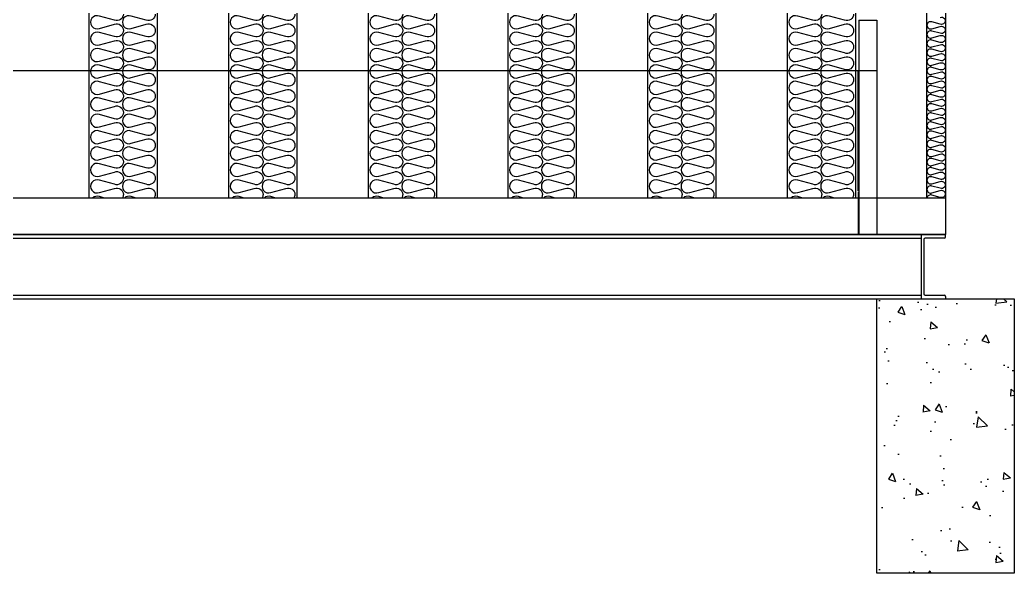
# Model space of a CAD drawing. Header units: millimetres. Extents: x 2557 to 34820, y 2099 to 24914.
# Drawn here: x 7637 to 9812, y 9324 to 10535 of the extents above; entities that cross this region are included whole.
import ezdxf

# ---------------------------------------------------------------- set-up
doc = ezdxf.new("R2010")
doc.units = ezdxf.units.MM
doc.linetypes.add('HIDDEN', pattern=[0.375, 0.25, -0.125])
for name, color, linetype in [('SMS', 220, 'Continuous'), ('냉각탑', 4, 'Continuous'), ('냉각탑_찬넬방진', 1, 'Continuous')]:
    doc.layers.add(name, color=color, linetype=linetype)

# ---------------------------------------------------------------- blocks, each defined once
blk = doc.blocks.new('SP전면')
at = {"color": 7}
for p, q in [((31549.2, -80510.4), (31549.2, -83988.4)), ((31699.2, -80510.4), (31699.2, -83988.4))]:
    blk.add_line(p, q, dxfattribs=at)
at = {"layer": 'SMS', "color": 5}
for points in [[(31625.1, -83585.9, -0.524856), (31605.6, -83599.3), (31572.7, -83590.4, 1.449198), (31572.7, -83617.3), (31605.6, -83608.3, -0.524856), (31625.1, -83621.8, -0.524856), (31605.6, -83635.2), (31572.7, -83626.3, 1.449198), (31572.7, -83653.2), (31605.6, -83644.3, -0.524856), (31625.1, -83657.7, -0.524856), (31605.6, -83671.1), (31572.7, -83662.2, 1.449198), (31572.7, -83689.1), (31605.6, -83680.2, -0.524856), (31625.1, -83693.6, -0.524856), (31605.6, -83707), (31572.7, -83698.1, 1.449198), (31572.7, -83725), (31605.6, -83716.1, -0.524856), (31625.1, -83729.5, -0.524856), (31605.6, -83742.9), (31572.7, -83734, 1.449198), (31572.7, -83760.9), (31605.6, -83752, -0.524856), (31625.1, -83765.4, -0.524856), (31605.6, -83778.8), (31572.7, -83769.9, 1.449198), (31572.7, -83796.8), (31605.6, -83787.9, -0.524856), (31625.1, -83801.3, -0.524856), (31605.6, -83814.8), (31572.7, -83805.9, 1.449198), (31572.7, -83832.7), (31605.6, -83823.8, -0.524856), (31625.1, -83837.2, -0.524856), (31605.6, -83850.7), (31572.7, -83841.8, 1.449198), (31572.7, -83868.6), (31605.6, -83859.7, -0.524856), (31625.1, -83873.1, -0.524856), (31605.6, -83886.6), (31572.7, -83877.7, 1.449198), (31572.7, -83904.5), (31605.6, -83895.6, -0.524856), (31625.1, -83909.1, -0.524856), (31605.6, -83922.5), (31572.7, -83913.6, 1.449198), (31572.7, -83940.4), (31605.6, -83931.5, -0.524856), (31625.1, -83945, -0.524856), (31605.6, -83958.4), (31572.7, -83949.5, 1.449198), (31572.7, -83976.4), (31605.6, -83967.4, -0.524856), (31625.1, -83980.9, -0.1385), (31622.9, -83988.4, -0.1385)], [(31694.7, -83585.9, -0.524856), (31675.2, -83599.3), (31642.3, -83590.4, 1.449198), (31642.3, -83617.3), (31675.2, -83608.3, -0.524856), (31694.7, -83621.8, -0.524856), (31675.2, -83635.2), (31642.3, -83626.3, 1.449198), (31642.3, -83653.2), (31675.2, -83644.3, -0.524856), (31694.7, -83657.7, -0.524856), (31675.2, -83671.1), (31642.3, -83662.2, 1.449198), (31642.3, -83689.1), (31675.2, -83680.2, -0.524856), (31694.7, -83693.6, -0.524856), (31675.2, -83707), (31642.3, -83698.1, 1.449198), (31642.3, -83725), (31675.2, -83716.1, -0.524856), (31694.7, -83729.5, -0.524856), (31675.2, -83742.9), (31642.3, -83734, 1.449198), (31642.3, -83760.9), (31675.2, -83752, -0.524856), (31694.7, -83765.4, -0.524856), (31675.2, -83778.8), (31642.3, -83769.9, 1.449198), (31642.3, -83796.8), (31675.2, -83787.9, -0.524856), (31694.7, -83801.3, -0.524856), (31675.2, -83814.8), (31642.3, -83805.9, 1.449198), (31642.3, -83832.7), (31675.2, -83823.8, -0.524856), (31694.7, -83837.2, -0.524856), (31675.2, -83850.7), (31642.3, -83841.8, 1.449198), (31642.3, -83868.6), (31675.2, -83859.7, -0.524856), (31694.7, -83873.1, -0.524856), (31675.2, -83886.6), (31642.3, -83877.7, 1.449198), (31642.3, -83904.5), (31675.2, -83895.6, -0.524856), (31694.7, -83909.1, -0.524856), (31675.2, -83922.5), (31642.3, -83913.6, 1.449198), (31642.3, -83940.4), (31675.2, -83931.5, -0.524856), (31694.7, -83945, -0.524856), (31675.2, -83958.4), (31642.3, -83949.5, 1.449198), (31642.3, -83976.4), (31675.2, -83967.4, -0.524856), (31694.7, -83980.9, -0.1385), (31692.6, -83988.4, -0.1385)], [(31583.8, -83988.4), (31572.7, -83985.4, 0.287554), (31557.7, -83988.4)], [(31653.4, -83988.4), (31642.3, -83985.4, 0.287554), (31627.4, -83988.4)]]:
    blk.add_lwpolyline(points, format="xyb", dxfattribs=at)
blk = doc.blocks.new('3')
at = {"color": 7}
for p, q in [((9620.1, 13665.1), (9620.1, 10145.1)), ((9662.1, 13665.1), (9662.1, 10065.1)), ((9662.1, 10145.1), (6062.1, 10145.1)), ((6062.1, 10065.1), (8817.1, 10065.1)), ((9662.1, 10065.1), (8817.1, 10065.1)), ((9662.1, 10065.1), (8817.1, 10065.1))]:
    blk.add_line(p, q, dxfattribs=at)
for p, q in [((9662.1, 13665.1), (9662.1, 10065.1)), ((9472.5, 10533.9), (9511.8, 10533.9)), ((9472.5, 10533.9), (9472.5, 10065.1)), ((9511.8, 10533.9), (9511.8, 10254.5)), ((9511.8, 10533.9), (9511.8, 10065.1)), ((6553.3, 10424.2), (9511.8, 10424.2)), ((9470.6, 10160.8), (9470.6, 10424.2)), ((9470.6, 10158.9), (9470.6, 10065.1)), ((6062.1, 10065.1), (8817.1, 10065.1)), ((9511.8, 10065.1), (6513, 10065.1)), ((9511.8, 10065.1), (6553.3, 10065.1)), ((8479.9, 10065.1), (7638, 10065.1)), ((9511.8, 10065.1), (8481.8, 10065.1)), ((9662.1, 10065.1), (8817.1, 10065.1)), ((8817.1, 10065.1), (9662.1, 10065.1)), ((9661.8, 10065.1), (9622.5, 10065.1)), ((9661.8, 10065.1), (9622.5, 10065.1))]:
    blk.add_line(p, q)
at = {"ltscale": 500, "elevation": 0}
blk.add_lwpolyline([(6062.1, 13665.1), (9661.8, 13665.1), (9661.8, 10065.1), (6062.1, 10065.1)], close=True, dxfattribs=at)
at = {"layer": 'SMS', "color": 5, "elevation": 0}
for points in [[(9650.3, 10540.4, -1.449198), (9650.3, 10525.5), (9632, 10530.4, 0.524856), (9621.2, 10523, 0.524856), (9632, 10515.5), (9650.3, 10520.5, -1.449198), (9650.3, 10505.5), (9632, 10510.5, 0.524856), (9621.2, 10503, 0.524856), (9632, 10495.6), (9650.3, 10500.5, -1.449198), (9650.3, 10485.6), (9632, 10490.5, 0.524856), (9621.2, 10483.1, 0.524856), (9632, 10475.6), (9650.3, 10480.6, -1.449198), (9650.3, 10465.6), (9632, 10470.6, 0.524856), (9621.2, 10463.1, 0.524856), (9632, 10455.7), (9650.3, 10460.6, -1.449198), (9650.3, 10445.7), (9632, 10450.6, 0.524856), (9621.2, 10443.2, 0.524856), (9632, 10435.7), (9650.3, 10440.7, -1.449198), (9650.3, 10425.7), (9632, 10430.7, 0.524856), (9621.2, 10423.2, 0.524856), (9632, 10415.8), (9650.3, 10420.7, -1.449198), (9650.3, 10405.8), (9632, 10410.7, 0.524856), (9621.2, 10403.3, 0.524856), (9632, 10395.8), (9650.3, 10400.8, -1.449198), (9650.3, 10385.8), (9632, 10390.8, 0.524856), (9621.2, 10383.3, 0.524856), (9632, 10375.9), (9650.3, 10380.8, -1.449198), (9650.3, 10365.9), (9632, 10370.8, 0.524856), (9621.2, 10363.4, 0.524856), (9632, 10355.9), (9650.3, 10360.9, -1.449198), (9650.3, 10345.9), (9632, 10350.9, 0.524856), (9621.2, 10343.4, 0.524856), (9632, 10336), (9650.3, 10340.9, -1.449198), (9650.3, 10326), (9632, 10330.9, 0.524856), (9621.2, 10323.5, 0.524856), (9632, 10316), (9650.3, 10321, -1.449198), (9650.3, 10306), (9632, 10311, 0.524856), (9621.2, 10303.5, 0.524856), (9632, 10296.1), (9650.3, 10301, -1.449198), (9650.3, 10286.1), (9632, 10291, 0.524856), (9621.2, 10283.6, 0.524856), (9632, 10276.1), (9650.3, 10281.1, -1.449198), (9650.3, 10266.1), (9632, 10271.1, 0.524856), (9621.2, 10263.6, 0.524856), (9632, 10256.2), (9650.3, 10261.1, -1.449198), (9650.3, 10246.2), (9632, 10251.1, 0.524856), (9621.2, 10243.7, 0.524856), (9632, 10236.2), (9650.3, 10241.2, -1.449198), (9650.3, 10226.2), (9632, 10231.2, 0.524856), (9621.2, 10223.7, 0.524856), (9632, 10216.3), (9650.3, 10221.2, -1.449198), (9650.3, 10206.3), (9632, 10211.2, 0.524856), (9621.2, 10203.8, 0.524856), (9632, 10196.3), (9650.3, 10201.3, -1.449198), (9650.3, 10186.3), (9632, 10191.3, 0.524856), (9621.2, 10183.8, 0.417249), (9629.3, 10175.8)], [(9660.9, 10191.8, -0.446849), (9650.3, 10186.3), (9632, 10191.3, 0.524856), (9621.2, 10183.8, 0.524856), (9632, 10176.4), (9650.3, 10181.3, -1.449198), (9650.3, 10166.4), (9632, 10171.3, 0.524856), (9621.2, 10163.9, 0.524856), (9632, 10156.4), (9650.3, 10161.4, -1.449198), (9650.3, 10146.4), (9632, 10151.4, 0.476486), (9621.3, 10145.1, 0.476486)]]:
    blk.add_lwpolyline(points, format="xyb", dxfattribs=at)
at = {"layer": '냉각탑', "ltscale": 30}
blk.add_line((6513, 10065.1), (9511.8, 10065.1), dxfattribs=at)
at = {"layer": '냉각탑', "color": 6, "linetype": 'HIDDEN'}
for p, q in [((8368.4, 10065.1), (7749.5, 10065.1)), ((8344.6, 10065.1), (7773.3, 10065.1)), ((9511.8, 10065.1), (9247.5, 10065.1))]:
    blk.add_line(p, q, dxfattribs=at)
at = {"layer": '냉각탑_찬넬방진', "ltscale": 30}
for p, q in [((6115, 10057.2), (9608.9, 10057.2)), ((6513, 10065.1), (9324.6, 10065.1)), ((6513, 10065.1), (9324.6, 10065.1)), ((6115, 9932.5), (9608.9, 9932.5)), ((6115, 9924.5), (9608.9, 9924.5)), ((6115, 9924.5), (9608.9, 9924.5))]:
    blk.add_line(p, q, dxfattribs=at)
at = {"layer": '냉각탑_찬넬방진', "ltscale": 150}
for p, q in [((9661.8, 10065.1), (9608.9, 10065.1)), ((9661.8, 10065.1), (9608.9, 10065.1)), ((9661.8, 10065.1), (9608.9, 10065.1)), ((9608.9, 10065.1), (9608.9, 9924.5)), ((9661.8, 10065.1), (9608.9, 10065.1)), ((9614.2, 10054), (9614.2, 9935.6)), ((9658.7, 10057.2), (9617.4, 10057.2)), ((9658.7, 10057.2), (9617.4, 10057.2)), ((9661.8, 10060.4), (9661.8, 10065.1)), ((9661.8, 10060.4), (9661.8, 10065.1)), ((9608.9, 9924.5), (9661.8, 9924.5)), ((9617.4, 9932.5), (9658.7, 9932.5)), ((9661.8, 9929.3), (9661.8, 9924.5))]:
    blk.add_line(p, q, dxfattribs=at)
for centre, start, end in [((9617.4, 10054), 90, 180), ((9617.4, 10054), 90, 180), ((9658.7, 10060.4), 270, 0), ((9658.7, 10060.4), 270, 0), ((9617.4, 9935.6), 180, 270), ((9658.7, 9929.3), 0, 90)]:
    blk.add_arc(centre, 3.18, start, end, dxfattribs=at)
for p in [(-23761.6, 94133.5), (-23456.1, 94133.5), (-23150.6, 94133.5), (-22845.1, 94133.5), (-22539.6, 94133.5), (-22234.1, 94133.5)]:
    blk.add_blockref('SP전면', p)

msp = doc.modelspace()

# ---------------------------------------------------------------- hatches: boundary and pattern name
h = msp.add_hatch()
h.set_pattern_fill('AR-CONC', color=4, angle=-90)
h.set_pattern_definition([(320, (-192471.65, 344704.51), (-15.939086, -182.18467), [19.05, -209.55]), (265, (-192471.65, 344704.5), (191.056845, 35.24342), [15.24, -167.64058]), (10.451445, (-192472.98, 344689.33), (175.11775, -146.94125), [16.19001, -178.090245]), (316.1842, (-192420.85, 344704.5), (-42.04233, -271.07904), [28.575, -314.325]), (6.63556, (-192424.35, 344681.92), (247.42612, -237.40413), [24.28502, -267.1356]), (261.18415, (-192420.85, 344704.5), (247.42612, -237.40413), [22.85997, -251.45973]), (291, (-192433.55, 344679.11), (-102.2652, -151.61439), [19.05, -209.55]), (236, (-192433.55, 344679.1), (184.18797, -61.80203), [15.24, -167.64]), (341.451445, (-192442.07, 344666.47), (81.92277, -213.41642), [16.19001, -178.08994]), (307.5, (-192471.65, 344704.51), (84.555039, -3.088603), [0, -165.608, 0, -170.18, 0, -168.275]), (277.5, (-192471.65, 344704.51), (100.180575, -66.819663), [0, -97.028, 0, -161.798, 0, -64.135]), (237.5, (-192471.65, 344761.15), (-5.728744, -135.590595), [0, -63.5, 0, -198.12, 0, -262.89]), (227.5, (-192471.65, 344786.55), (25.42649, -148.12918), [0, -82.55, 0, -131.572, 0, -186.69])])
h.paths.add_polyline_path([(9511.8, 9924.6), (9511.8, 9324.6), (9811.8, 9324.4), (9811.8, 9924.4)])

# ---------------------------------------------------------------- linework, layer by layer
at = {"ltscale": 500, "elevation": 0}
msp.add_lwpolyline([(9811.8, 9924.5), (9811.8, 9324.5), (9511.8, 9324.5), (9511.8, 9924.5)], close=True, dxfattribs=at)

# ---------------------------------------------------------------- block references
msp.add_blockref('3', (0, 0))

doc.saveas('drawing.dxf')
